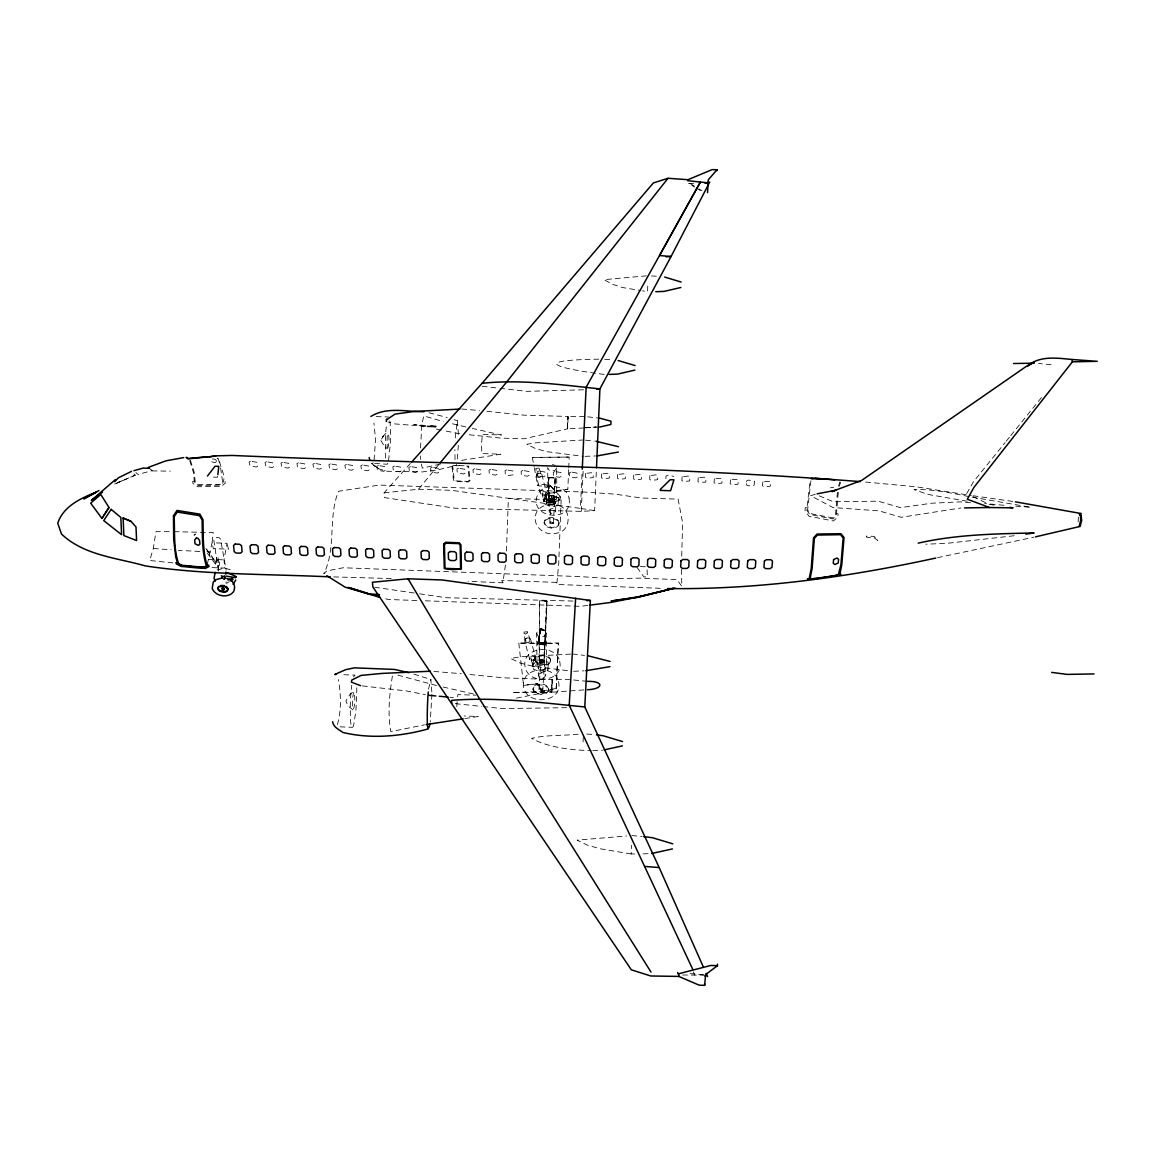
<?xml version="1.0" encoding="UTF-8"?>
<svg xmlns="http://www.w3.org/2000/svg" width="1155" height="1155" viewBox="0 0 1155 1155"><rect width="100%" height="100%" fill="white"/><g stroke="black" fill="none" stroke-linecap="round" stroke-linejoin="round"><path stroke-width="0.75" stroke-dasharray="5 3.75" d="M226.091 583.275L226.077 581.716M583.838 427.985L567.466 428.837L567.87 416.45L524.067 415.165L486.529 411.267M567.957 422.427L567.971 416.464L584.242 416.464M567.466 428.837L567.581 421.69M681.508 569.444L681.811 586.35L676.917 579.579L638.758 578.135L611.558 578.727L580.965 576.648L343.194 567.769L326.677 570.96L323.775 573.775C336.639 548.279 327.731 517.57 338.516 491.279L379.244 485.086L585.296 492.088L614.922 494.123L641.112 498.007L678.115 499.133L682.619 522.955L681.695 557.057M1078.149 522.046L1078.366 517.079M543.976 662.003L539.067 662.465L539.63 600.773L539.342 662.479L544.323 661.974L543.817 662.638L546.474 601.394L539.63 600.773M583.058 741.9L583.362 735.389M420.536 447.938L421.878 424.029L423.813 415.916L443.246 421.561M431.898 694.357L430.266 721.933M537.566 644.808L540.338 631.265L545.102 630.659L540.684 628.407L537.566 644.808L540.627 630.5L545.102 630.659L546.228 633.46L546.459 663.894L545.203 661.194L541.998 659.953L538.605 660.949L537.017 663.548L538.259 666.204M545.102 645.068L545.492 628.58L545.102 645.068L545.174 642.166L537.985 644.028L537.97 644.808M540.338 631.265L540.396 628.392M540.627 630.5L537.985 644.028L544.655 642.151M545.492 628.58L545.42 631.453L545.146 628.565L545.131 629.302L540.67 629.143M556.696 469.623L556.753 498.931L555.569 496.592L558.414 497.834L558.067 505.515C571.841 508.157 571.292 530.982 557.504 532.96C543.861 537.45 529.77 524.312 537.234 510.885C541.984 504.504 550.776 503.551 557.995 505.5L558.067 503.493M548.264 664.313L547.86 670.737L541.507 672.268L533.509 669.25L532.267 663.721L533.899 660.544L542.056 659.707L548.25 662.349L548.264 664.313L533.942 662.826L532.311 666.002M206.947 549.823L216.36 563.669L215.407 564.015L206.803 552.379M634.586 853.978L631.193 853.978L631.439 845.301M647.753 286.021L647.58 291.753L642.555 290.843M554.241 498.354L554.198 499.364L546.488 503.349L546.243 499.436L549.78 498.195L554.198 499.364L553.303 503.58L554.429 502.194L554.559 498.354L552.899 500.707L546.589 500.49L546.618 499.451L550.04 498.209L550.011 499.22L546.589 500.49M553.303 503.58L553.433 499.682L554.559 498.354M546.488 503.349L546.517 502.382L554.198 499.364L552.899 500.707M546.113 503.335L549.65 502.035L549.78 498.195M552.812 503.566L554.14 501.198L549.953 501.068L549.65 502.035M554.14 501.198L554.429 502.194M583.867 689.925L551.686 692.249L552.249 679.515L503.71 677.841L468.396 674.376M458.347 445.296L457.034 462.014M456.831 706.672L457.106 701.186M631.193 853.978L600.051 848.766L587.318 845.085L577.096 840.147L626.602 835.975M543.817 662.638L547.095 601.033L544.149 662.652M550.386 485.923C519.967 487.251 552.624 479.036 554.472 491.308L567.841 489.215L568.664 469.406M568.751 468.049L569.213 457.062L532.354 457.438L569.213 457.062M410.386 463.444L384.095 492.839L384.5 497.603L455.2 508.243L581.268 511.362L594.637 510.64L596.341 471.254M537.436 683.861L523.562 685.391L537.508 683.385L541.709 691.513L556.161 688.929L558.37 642.974L518.797 643.133L558.298 643.451M556.161 688.929L558.37 642.974M594.637 510.64L580.388 508.388L582.163 470.966M581.268 511.362L583.203 470.215M567.87 418.572L567.971 416.464L567.697 421.69M552.104 689.564L551.816 692.293L512.069 692.625L552.018 691.166L514.322 698.53M567.798 427.263L567.581 428.837L524.211 438.77L500.693 438.106L466.851 434.497M665.843 478.704L666.002 476.105L667.749 475.268L673.813 476.365M548.784 689.983L548.149 688.149C545.044 684.554 539.385 684.135 535.27 686.113A7.955 4.793 3.6 0 0 535.371 692.87L540.959 694.458L546.474 693.274L548.784 689.983L548.206 687.196C545.102 683.601 539.457 683.197 535.328 685.16A7.955 4.793 3.6 0 0 535.429 691.917L544.005 693.26L546.532 692.321L548.842 689.044M560.493 497.949L559.915 496.073C557.201 492.478 551.744 491.972 547.946 494.051A7.406 4.923 3.7 0 0 547.99 500.981C551.599 503.205 557.085 503.291 559.915 499.783L559.958 495.25C557.244 491.655 551.801 491.149 548.004 493.243A7.392 4.923 3.7 0 0 548.048 500.158C551.657 502.382 557.129 502.468 559.958 498.96L560.55 497.126M550.646 660.978L550.098 658.162C546.546 654.178 539.241 653.672 535.501 657.643L535.501 662.263L537.205 663.923L542.807 665.511A7.897 4.837 3.6 0 0 550.646 660.978L550.04 659.086C546.488 655.116 539.183 654.596 535.444 658.567L534.852 660.4M559.02 523.547L558.5 520.804C555.266 516.776 548.076 516.299 544.655 520.327L544.626 524.933L546.257 526.608L551.556 528.21A7.493 4.923 3.6 0 0 559.02 523.547L558.457 521.641C555.209 517.599 548.019 517.137 544.597 521.165M455.229 437.962L457.409 420.723L454.016 419.669M538.966 689.622L540.901 659.693L542.821 658.624L544.684 659.837L542.792 689.766C538.591 693.635 538.678 685.579 542.792 689.766M549.722 523.244L551.426 496.823L553.231 495.712L554.977 496.939L553.303 523.359C549.347 527.301 549.448 519.129 553.303 523.359M506.453 551.108L508.388 498.281L561.142 500.072L558.702 563.914L556.782 584.459L662.45 588.386M536.093 664.24L535.992 665.771L534.303 666.608L532.715 665.959L530.867 657.787L532.729 656.877L534.476 657.57L536.093 664.24L534.505 663.562L532.816 664.443L532.715 665.959M546.979 499.971L546.878 501.313L543.817 501.53L542.099 493.416L545.492 493.171L546.979 499.971L545.478 499.379L543.904 500.173L543.817 501.53M578.193 734.19C562.803 735.865 546.286 734.724 531.502 738.42C549.679 747.92 570.974 749.898 591.143 750.721M604.209 374.422C564.001 369.47 522.291 360.143 601.264 359.133M551.686 692.249L552.249 679.515M534.476 657.57L534.361 659.288L532.498 660.198L530.751 659.505M545.492 493.171L545.391 494.687L541.998 494.918M544.019 523.042L544.077 522.204L546.315 525.77L551.614 527.373A7.493 4.923 3.6 0 0 559.063 522.71M533.033 689.405L533.09 688.467M535.299 656.747L535.126 659.26L532.383 660.66L529.755 659.592L524.875 641.689L525.366 638.585L527.662 637.459L530.463 638.787L535.299 656.747L532.729 655.665L529.928 657.08L529.755 659.592M545.853 497.444L545.896 496.636M546.257 492.377L546.113 494.6L543.543 495.914L541.06 494.961L536.584 476.726L537.032 473.882L539.183 472.857L541.825 474.099L546.257 492.377L543.832 491.51L541.219 492.737L541.06 494.961M524.009 633.445L524.11 632.002L527.258 631.799L529.755 638.311L529.611 640.39L527.373 641.516L525.207 640.664L524.009 633.445L525.554 634.081L527.156 633.243L527.258 631.799M525.207 640.664L525.366 638.585M539.428 468.569L541.031 475.412L538.937 476.438L536.902 475.701L537.032 473.882M551.671 686.33L551.801 684.467M555.136 477.535L553.62 502.411L555.136 477.535L549 477.795M553.62 502.411L555.613 477.549M505.442 564.997L502.873 582.799L468.078 581.34M837.418 492.275L835.469 515.303L832.553 517.888L810.175 513.542L807.619 509.961L810.911 480.855M838.285 492.319L836.292 515.881L832.842 518.942L809.771 514.466L806.753 510.221L810.045 480.798M428.548 689.145L430.873 679.486L431.898 692.971M541.709 691.513L537.508 683.385M207.337 564.203L212.029 542.778L227.073 543.298L223.94 559.857L224.922 568.072L211.394 567.596M172.961 562.904L149.674 560.493L153.326 548.466L155.925 531.69L172.47 531.661M457.524 696.739L457.972 694.574L475.701 695.195M388.542 460.628L390.116 445.989A23.952 2.555 -88.2 0 0 390.39 428.245A23.345 2.483 -88.2 0 0 389.87 420.94M374.09 460.138L375.519 439.391L373.931 422.961M838.544 486.226L839.671 482.025M839.425 486.226L840.566 482.054M537.017 663.548L536.627 633.128L538.244 630.515L541.709 629.504L544.958 630.76L540.684 628.407L538.013 642.613L544.64 642.859M216.692 557.692L215.884 561.778L219.046 560.262L217.443 560.233L215.74 561.864L215.148 564.116L216.274 565.575L219.421 565.43L219.32 560.392M540.684 628.407L538.013 642.613L537.638 641.906M217.674 476.322L217.487 477.232L210.686 477.001M392.397 676.022C389.452 694.213 387.488 713.386 390.809 731.591L424.52 724.864M539.472 662.003L543.933 662.176M539.067 662.465L543.861 662.465M546.589 601.019L540.02 600.773M554.977 496.939C555.757 499.711 550.011 499.148 551.888 496.838C556.392 495.408 553.418 500.158 551.426 496.823M337.433 724.56C341.562 710.022 340.942 694.372 338.415 679.573M544.684 659.837C545.564 662.696 539.472 662.162 541.377 659.837C546.098 658.494 543.095 662.927 540.901 659.693M353.776 692.437C352.448 694.473 351.365 713.675 353.863 708.116C355.726 698.674 355.682 682.605 345.894 700.97L348.088 706.052L353.026 709.95M387.863 463.242L387.185 464.252L371.116 463.198L379.273 469.06L386.968 471.254L422.427 471.933L437.11 470.042L456.081 465.494L456.557 464.483M353.416 676.931L355.061 675.126L341.216 674.621M558.067 505.515L552.104 506.93L544.582 504.056L543.456 501.169L544.972 498.397L558.414 499.841M543.456 501.169L544.943 496.073L552.61 495.351L558.414 497.834L552.552 495.495L549.361 496.376L547.889 498.628L549.058 501.01L552.133 502.107M538.346 675.545L539.486 673.567L542.056 672.845L544.481 673.74L545.362 675.805L544.236 677.74L541.709 678.461L539.226 677.552L538.346 675.545L538.244 667.46L539.443 665.525L541.984 664.775L544.409 665.713L545.304 667.72L545.362 675.805M545.304 667.72L544.164 669.655L541.623 670.376L539.197 669.481L538.244 667.46M552.523 500.288L554.804 501.068L555.656 502.844L555.671 511.102L554.602 512.849L552.234 513.484L549.91 512.69L549.073 510.871L548.538 477.304L548.986 501.963L553.303 502.396M555.656 502.844L554.588 504.562L552.206 505.226L549.924 504.403L549.029 502.627L550.141 500.909M549.073 510.871L550.141 509.167L552.552 508.532L554.833 509.326L555.671 511.102M546.228 633.46L544.626 636.03L541.219 637.04L537.898 635.799L536.627 633.128M966.721 493.56L973.448 481.751L1005.139 442.538M556.696 467.905L555.194 470.201L552.003 471.096L548.885 469.984L547.701 467.602L547.889 498.628M387.647 448.602C390.217 440.185 389.654 423.279 380.933 440.575C391.184 458.463 384.947 440.329 388.094 432.706M1006.279 441.138L1009.672 436.937M1010.798 435.536L1042.489 396.309M384.095 492.839L418.514 489.229L438.929 464.397M217.068 570.094L224.532 568.029L232.328 570.296M372.184 463.761L373.166 462.751M226.698 583.261L229.296 581.644M538.764 468.179L535.805 468.41L536.902 475.701M525.049 639.163L527.878 637.719L530.463 638.787L530.289 641.314L527.517 642.714L524.875 641.689M536.743 474.503L539.385 473.232L541.825 474.099L541.666 476.322L539.067 477.636L536.584 476.726M135.279 475.153L113.767 484.465L135.279 475.153L132.767 472.64M830.373 487.814L833.708 487.28M815.358 494.181L810.651 495.74L832.986 507.55L878.912 510.842L901.145 517.31L960.96 507.955M440.344 464.122L422.297 468.093L420.795 461.206M937.485 557.677L1033.739 537.219M541.782 691.037L556.219 688.438M453.843 465.523L452.688 465.725L454.16 479.83L455.431 480.899L468.02 481.361L469.248 480.379L467.963 466.288M550.386 485.504L554.458 490.904L567.841 489.215M464.801 718.583L478.228 716.49L464.166 715.97M461.625 460.369L500.909 454.189L481.852 453.554L481.505 444.271L482.429 434.367L501.501 435.002L472.366 428.433M1014.177 535.747L946.97 543.341L925.848 544.193M587.707 605.437L580.604 606.346L423.914 600.759M646.454 275.857L604.007 279.654L612.222 284.173L622.473 287.523L640.881 290.569M585.599 427.855L596.153 427.061L583.91 427.639M583.737 439.968L535.732 442.827L526.882 444.256L535.588 448.631L546.777 451.648L583.289 456.355M570.642 654.091L520.255 656.834L510.654 658.437L520.111 663.013L532.267 666.132L571.927 671.272M592.775 750.721L602.506 750.259M643.118 853.892L651.738 853.487M573.66 671.272L584.055 670.824M585.051 456.355L595.59 455.951M585.672 427.567L599.69 427.047M583.448 389.798L526.882 391.343L500.072 388.325M194.329 481.231L192.712 481.26L192.957 483.454L197.433 486.731L221.428 486.443L225.182 483.165L224.965 480.971L223.363 480.942M566.629 707.669L502.324 708.593L483.151 706.571M693.65 183.356L688.654 183.4L694.588 187.038M682.547 974.993L703.669 975.123M174.116 531.661L213.271 532.614L212.029 542.778L213.357 548.639L228.43 549.159L227.073 543.298M548.957 501.819L553.274 502.295L548.697 501.804L548.538 477.304M570.238 679.645L552.133 679.472L552.162 684.525M152.128 470.908L170.348 471.153M425.589 426.339L394.649 423.899L387.95 421.965M572.981 601.062L446.075 597.698L419.294 593.771M333.68 576.894L391.458 578.568M376.169 416.609L388.542 417.013M459.199 465.71L451.937 465.638L453.439 480.047L455.142 481.491L468.324 481.967L469.969 480.653L468.67 466.259M548.928 477.448L555.194 477.896M548.625 477.78L555.699 478.026M418.514 489.229L451.591 490.341L580.388 508.388M550.011 499.22L554.198 499.364M548.697 501.804L553.548 501.963M553.274 502.295L549.029 502.151L548.914 477.318M546.517 502.382L552.841 502.598M640.332 566.585L646.916 566.816M208.81 559.323L223.94 559.857M416.825 600.513L388.427 599.488L383.229 598.261M340.075 726.827L352.001 727.275M459.141 465.566L466.837 465.855M199.801 551.469L178.39 550.329M206.918 551.816L210.484 551.989M651.434 275.93L656.372 276.233M604.671 359.292L609.768 359.638M586.711 734.031L593.266 734.508M1003.94 505.284L984.695 503.537M1015.779 506.179L1030.953 507.305L971.658 497.069M153.326 548.466L171.229 549.794M433.905 671.459L461.336 673.683M865.687 482.054L916.247 486.804L971.398 495.524M631.843 835.585L642.05 836.422M703.698 974.82L688.019 973.42M461.697 408.986L479.383 410.516M1051.079 364.72L1038.619 363.478M970.532 502.772L960.368 501.876L931.883 503.19L900.438 507.651L878.291 501.183L833.246 501.732L818.606 495.553M449.887 697.23L453.41 697.548M573.689 679.992L587.491 681.349M425.69 425.545L413.721 424.361L425.921 426.902M585.484 440.156L594.233 441.08M455.272 703.64L481.404 706.398M459.719 433.731L442.971 430.497M482.198 386.304L498.281 388.123M587.707 416.84L599.835 418.197M572.375 653.99L584.459 655.376M362.381 685.911L406.82 690.993L425.372 694.646M973.16 495.769L1013.628 501.559M989.156 504.403L996 505.399M374.653 587.231L417.504 593.511M806.883 507.853L805.237 507.594L805.078 510.741L808.991 516.242L833.419 520.963L837.895 516.992L838.082 513.845L836.422 513.513M967.226 501.241L928.172 494.47L913.995 489.648C932.691 488.926 951.605 493.055 969.926 496.794M466.591 465.985L468.656 466.23M436.373 429.082L441.311 430.151M429.039 412.754L447.23 417.547M465.884 426.975L449.714 423.12M443.087 687.023L474.286 694.184M436.518 685.536L397.248 674.982M413.851 674.13L430.873 679.486M552.437 464.454L555.497 465.552M973.131 496.664L987.554 503.638M689.997 183.371L697.49 187.976M698.992 188.9L701.995 190.734M696.075 187.962L702.009 191.6M374.35 465.768L378.479 468.425L373.426 465.162M149.428 468.353L152.243 470.619L137.979 474.445L135.944 472.568M190.387 460.325L194.199 472.164L195.311 482.573L198.227 484.696L220.215 484.436L222.67 482.299L220.518 467.198M189.709 460.513L193.361 472.193L194.502 482.877L197.967 485.403L220.634 485.129C228.603 479.469 219.609 467.14 219.334 459.473L217.862 458.116M217.14 458.246L218.512 459.488L219.71 464.108M205.922 548.452L216.62 562.961M637.011 567.379L643.811 576.879L647.392 577.009L647.002 568.361M457.409 420.723L458.578 436.677M502.873 582.799L501.703 580.46L556.147 582.365L556.782 584.459M693.332 971.933L694.848 975.181M543.428 498.83L544.568 501.732M532.267 663.721L533.466 666.969M534.909 659.476L537.277 662.984L542.864 664.587A7.897 4.837 3.6 0 0 550.69 660.039M532.354 457.438L534.014 466.519M534.332 467.833L537.653 485.591M218.497 571.018L213.762 539.876C214.599 537.089 219.161 536.425 220.533 539.111L226.135 570.18M518.797 643.133L523.562 685.391M218.021 557.677L218.584 564.246M218.252 566.47L218.165 565.488L218.439 569.906M420.564 455.951L420.709 459.459M455.027 459.589L454.882 449.685M547.845 668.774L547.86 670.737M385.568 458.044A23.36 2.483 -88.2 0 1 385.308 453.265L385.553 435.233A23.677 2.527 -88.2 0 1 386.535 424.333M356.736 687.803A25.915 3.017 -87.4 0 1 356.78 690.82L355.928 710.7L353.661 725.167A26.594 3.09 -87.4 0 1 351.293 725.687A25.93 3.017 -87.4 0 1 350.369 717.616L350.297 705.012A26.291 3.061 -87.4 0 1 351.77 685.334M585.455 473.406L585.455 477.304L587.13 478.242L593.222 477.564L593.251 473.666L591.562 472.727L585.455 473.406M866.625 536.122L866.611 537.292L873.96 537.537L877.742 540.497L877.757 539.327L873.974 536.368L866.625 536.122M601.553 473.94L601.495 477.838L603.17 478.776L609.277 478.098L609.349 474.214L607.674 473.261L601.553 473.94M558.457 681.45C563.727 702.312 528.456 706.21 523.879 688.351C518.595 667.359 554.198 663.201 558.457 681.45M559.626 661.136C564.838 681.854 529.77 685.781 525.308 667.937C520.082 647.074 555.483 642.902 559.626 661.136M569.025 498.036C573.674 524.991 525.207 517.974 538.49 492.954C545.853 482.776 566.556 484.912 569.025 498.036M544.611 644.273L544.597 645.053L537.985 644.028L544.611 644.273M617.651 474.488L617.564 478.387L619.224 479.325L625.331 478.646L625.447 474.748L623.787 473.795L617.651 474.488M633.763 475.023L633.619 478.921L635.279 479.859L641.4 479.181L641.559 475.283L639.913 474.344L633.763 475.023M195.368 534.101L194.098 535.155L195.368 534.101M649.875 475.571L649.688 479.455L651.333 480.393L657.484 479.715L657.686 475.831L656.04 474.878L649.875 475.571M682.129 476.654L681.854 480.538L683.471 481.476L689.636 480.971L689.939 477.073L688.308 476.077L682.129 476.654M698.255 477.65L697.938 481.534L699.555 482.53L705.734 482.068L706.08 478.17L704.463 477.174L698.255 477.65M714.411 478.748L714.035 482.646L715.652 483.642L721.846 483.18L722.236 479.282L720.619 478.271L714.411 478.748M730.566 479.83L730.148 483.728L731.75 484.71L737.958 484.205L738.392 480.307L736.803 479.311L730.566 479.83M746.419 483.584L746.274 484.725L747.877 485.706L752.295 485.981L754.1 485.201L754.576 481.317L748.541 480.047L746.736 480.827L746.419 483.584M762.921 481.823L762.416 485.721L764.004 486.703L770.241 486.241L770.775 482.357L769.187 481.317L762.921 481.823M553.361 522.522C549.405 526.478 549.506 518.292 553.361 522.522M542.85 688.813C538.649 692.697 538.735 684.626 542.85 688.813M381.583 439.016L383.33 435.998L381.583 439.016M216.317 461.783L214.873 462.679L211.524 461.755C208.463 458.087 217.458 458.015 216.317 461.783M250.52 461.192L249.061 462.029L250 465.927L256.251 467.024L257.709 466.187L256.785 462.274L250.52 461.192M266.487 461.726L265.015 462.563L265.91 466.461L272.147 467.558L273.62 466.721L272.739 462.823L266.487 461.726M282.455 462.26L280.968 463.097L281.82 466.995L288.057 468.093L289.53 467.255L288.707 463.357L282.455 462.26M298.423 462.794L296.936 463.631L297.745 467.53L303.967 468.627L305.454 467.789L304.675 463.891L298.423 462.794M314.405 463.328L312.904 464.166L313.669 468.064L319.877 469.161L321.393 468.324L320.642 464.426L314.405 463.328M330.402 463.862L328.886 464.7L329.608 468.612L335.802 469.695L337.318 468.872L336.625 464.96L330.402 463.862M346.399 464.397L344.869 465.234L345.547 469.147L351.741 470.229L353.271 469.406L352.607 465.494L346.399 464.397M362.396 464.931L360.865 465.768L361.486 469.681L367.68 470.764L369.21 469.941L368.604 466.028L362.396 464.931M378.407 465.465L376.862 466.302L377.44 470.215L383.619 471.298L385.178 470.475L384.615 466.562L378.407 465.465M394.418 466.014L392.859 466.851L393.407 470.749L399.572 471.832L401.132 471.009L400.612 467.111L394.418 466.014M410.444 466.548L408.87 467.385L409.375 471.283L415.54 472.381L417.099 471.543L416.637 467.645L410.444 466.548M432.172 467.27L430.584 468.107L431.017 472.005L437.168 473.102L438.756 472.28L438.337 468.367L432.172 467.27M458.549 468.165L456.947 468.988L457.308 472.9L463.458 473.998L465.061 473.16L464.714 469.262L458.549 468.165M474.604 468.728L472.987 469.565L473.305 473.463L479.44 474.561L481.058 473.738L480.754 469.84L474.604 468.728M490.658 469.305L489.027 470.128L489.301 474.026L495.423 475.138L497.054 474.315L496.809 470.403L490.658 469.305M506.713 469.868L505.082 470.706L505.313 474.604L508.027 475.586L513.065 474.864L512.863 470.966L506.713 469.868M522.796 470.417L521.15 471.254L521.324 475.153L527.431 476.235L529.077 475.412L528.918 471.514L522.796 470.417M538.865 470.951L537.205 471.789L537.349 475.687L543.456 476.77L545.102 475.947L545.001 472.048L538.865 470.951M554.949 471.5L553.288 472.323L553.375 476.221L559.468 477.318L561.142 476.481L561.07 472.583L554.949 471.5M571.046 472.034L569.372 472.871L569.415 476.77L575.493 477.852L577.182 477.029L577.154 473.131L571.046 472.034M122.228 480.697L118.936 481.895L122.228 480.697"/><path stroke-width="1.5" d="M703.28 966.822L659.187 867.564L584.777 706.961L590.378 600.47L442.264 579.983L408.018 578.785L372.43 582.264L372.877 586.971L631.352 969.825L650.785 975.989L678.794 976.423L699.15 985.157L704.637 985.374L704.637 983.815M707.553 192.64L708.058 183.674M705.012 183.111L708.145 182.981L708.159 182.042M708.145 182.981L708.289 179.79L717.01 169.756L712.144 169.626L687.947 179.704L668.023 178.289L653.369 182.938L482.097 383.287L411.584 462.115M596.5 467.674L599.907 388.889L671.055 256.511L709.762 181.985M582.25 469.19L586.134 387.243L700.392 182.071L708.159 182.822M575.638 598.189L569.213 705.229L692.654 969.175M428.288 692.004C427.798 693.419 425.415 743.575 430.079 723.478M704.637 985.374L705.618 974.575L717.457 965.71L717.457 964.136M386.449 419.828L394.981 414.14L413.721 411.512L459.921 409.087M386.275 421.474L386.506 419.236M217.862 474.662L218.771 466.346L215.061 466.216L207.481 475.99M678.794 976.423L679.024 974.95M226.452 576.114C241.251 578.9 237.815 576.836 225.716 572.201M235.707 576.417L235.23 577.717M235.779 579.998L233.05 584.286M215.133 572.303L214.079 578.453L215.393 581.138M687.947 179.704L687.644 180.671L700.392 182.071L659.505 255.529L671.055 256.511L666.204 256.8M1079.752 515.087L1080.719 513.455L1081.701 520.356L1080.156 526.435L1035.458 536.858M222.222 577.356L222.049 578.28M225.788 574.223L226.25 573.227M109.003 507.493L101.914 518.422L90.682 503.19L100.774 494.456L109.003 507.493L101.871 518.465M834.877 490.601L831.788 491.582L861.63 480.437L1025.914 366.64L1034.331 362.093L1027.474 365.976C1039.976 355.379 1057.07 358.05 1072.013 359.494L1072.36 361.833L974.012 487.266L967.298 499.22L989.489 507.521L1013.108 507.853L1009.687 507.363M810.088 578.626L812.095 568.52L814.376 538.331L817.379 535.068L840.508 534.707L843.15 537.927L840.898 564.91L838.256 574.988M668.023 178.289L506.958 381.655L440.055 463.025M186.908 457.366L188.539 458.477L208.073 456.673M186.071 457.423L187.875 458.867L214.888 456.182M215.205 579.897L222.684 577.832M215.494 579.565L213.256 582.091L212.202 588.27C214.974 596.442 228.445 598.723 233.555 591.663C236.371 586.004 233.065 579.666 226.813 578.496M227.954 589.902L225.543 591.548L219.955 590.667A5.14 3.176 9.7 0 1 219.161 586.105M114.735 481.693L118.33 477.838L131.511 471.37M660.27 489.475L670.189 479.715L673.943 479.83L670.579 490.745L660.256 490.399M224.792 575.854L222.944 576.648L221.37 575.739M222.496 576.821L221.818 578.309M115.5 479.513L91.361 500.418L102.55 492.088M230.581 580.821L233.18 579.204M1079.203 513.758L1080.517 515.592L1080.676 520.356L1079.145 526.406M83.925 498.787L98.969 490.529M84.055 498.772L96.457 492.146C81.081 497.964 63.251 506.323 57.75 523.215L61.475 534C83.896 555.468 116.872 557.793 145.516 565.95C204.955 574.815 265.202 574.006 325.104 576.648L330.258 576.793M227.954 580.099L232.617 577.976M223.998 579.03L225.196 577.933L224.431 576.778M370.87 416.435C387.055 406.459 406.372 411.902 424.188 411.685M224.07 579.146L225.456 577.919L224.546 576.576M223.695 589.238C226.062 587.924 220.504 587 222.338 589.021M148.244 467.414L165.916 460.845L183.703 457.582M860.316 481.606C651.319 465.465 441.499 464.44 232.141 455.445L214.195 455.893L209.387 456.947M918.167 543.153C956.08 534.52 995.379 533.783 1034.129 532.96L1025.813 534.115M133.922 470.691L143.22 468.078L149.428 468.353M675.069 588.025L638.008 597.294L611.125 601.033L638.008 596.846L673.047 588.444M673.379 588.415L637.964 597.092L610.836 602.434L589.483 605.206M835.181 575.739L839.959 573.905L841.778 564.795L844.045 537.494L840.927 533.697L817.076 534.043L813.524 537.912L811.214 568.606L809.193 578.756L812.586 578.698M428.332 728.863C400.843 736.529 370.856 739.128 343.078 732.501C339.036 729.657 333.347 727.26 332.597 721.731M680.844 287.494L664.139 291.392L655.809 291.71M634.932 370.076L617.737 374.076L609.32 374.422M604.152 749.884L622.372 745.885M651.738 853.487L672.441 848.925M935.752 558.053C847.669 577.255 757.796 589.743 667.518 588.559M618.329 452.053L597.337 455.879M609.97 666.652L585.802 670.752M817.105 493.835L836.422 490.11M426.209 724.575L463.126 718.843M587.375 689.737C603.473 689.087 604.469 681.089 587.491 681.349M599.69 427.047L610.894 424.477L610.981 421.2L599.835 418.197M839.31 574.656L840.97 574.41L817.812 578.467L807.461 579.002L809.395 578.482M835.44 575.796L812.138 578.843M1013.513 363.522L1034.317 363.161M811.272 478.618L813.091 478.43M812.109 478.733L820.656 478.776M220.648 585.47L224.532 585.599M482.097 383.287C521.41 379.201 560.825 384.774 599.907 388.889L596.673 389.091M586.928 600.643L590.378 600.47M430.512 671.214L381.756 673.423L361.067 675.415L351.755 680.064L351.438 682.172L360.634 685.695M1094.059 673.928L1067.177 674.405L1051.656 672.398M336.033 674.433L334.762 674.477L345.807 669.64L354.426 667.85L394.505 669.424L408.841 672.701M964.526 507.897L989.489 507.521M1072.36 361.833L1097.25 361.313L1072.013 359.494M427.321 426.368L435.94 426.57L430.815 426.065M379.504 594.71L369.918 594.377L345.128 587.173L326.822 575.695M717.457 965.71L710.845 965.45L678.028 973.925L677.653 972.452M379.331 594.681L370.51 594.276L349.055 587.577M206.99 565.069L208.636 565.156L209.026 566.513L205.446 568.375L197.895 567.986L181.147 566.383L176.34 563.9L175.907 562.557L177.538 562.702M814.881 478.242L834.82 479.845M644.577 866.423L659.187 867.564M428.75 695.296L435.796 695.945M439.319 696.263L448.126 697.071M595.98 441.268L618.474 446.711M584.777 706.961C540.569 702.601 496.101 696.812 451.619 700.363L451.778 703.28M587.909 655.766L610.1 661.454M596.485 734.898L602.939 735.692L622.516 741.553M643.768 836.639L652.387 837.707L672.773 843.829M214.195 455.893L215.667 456.11M1015.389 501.833L1080.719 513.455M379.764 597.438L348.189 587.39M618.142 360.519L635.091 365.558M664.702 277.07L681.118 282.037M123.065 517.989L131.078 521.425L136.001 526.983L136.593 540.554L123.874 535.559L123.123 517.989L131.078 521.425M226.264 586.365L228.141 588.689L226.929 591.504L223.565 592.313L219.84 591.245A5.14 3.176 9.7 0 1 219.06 586.697L224.417 586.191L228.026 589.281M651.001 972.091L479.672 699.035L408.018 578.785M706.167 973.333L707.611 976.581M369.152 457.496L369.744 459.878M705.46 976.408L705.445 974.964L705.445 976.61M717.01 169.756L717.01 170.622M531.271 555.656L531.257 561.778L532.989 563.221L537.537 563.38L539.284 562.052L539.313 555.93L537.566 554.472L533.018 554.313L531.271 555.656M547.874 556.234L547.831 562.355L549.563 563.799L554.111 563.958L555.858 562.629L555.916 556.508L554.183 555.05L549.636 554.891L547.874 556.234M564.492 556.811L564.42 562.933L566.138 564.376L570.686 564.535L572.447 563.207L572.548 557.085L570.815 555.627L566.253 555.468L564.492 556.811M443.679 544.265L444.256 568.505L451.865 569.617L461.379 569.083L460.932 544.828L459.214 542.763L445.455 542.301L443.679 544.265M444.43 544.655L444.993 568.375L460.614 568.91L460.166 545.174L458.896 543.615L445.758 543.182L444.43 544.655M581.109 557.389L581.008 563.496L582.726 564.954L587.274 565.113L589.036 563.784L589.166 557.663L587.447 556.205L582.885 556.046L581.109 557.389M597.741 557.966L597.597 564.073L599.315 565.531L603.863 565.69L605.639 564.362L605.798 558.24L604.094 556.782L599.532 556.623L597.741 557.966M614.388 558.529L614.2 564.651L615.904 566.109L620.466 566.268L622.242 564.939L622.444 558.818L620.74 557.36L616.178 557.201L614.388 558.529M631.034 559.107L630.818 565.228L632.507 566.686L637.069 566.845L638.859 565.517L639.09 559.395L637.401 557.937L632.825 557.778L631.034 559.107M647.681 559.684L647.435 565.806L649.124 567.264L653.687 567.423L655.491 566.094L655.751 559.973L654.062 558.515L649.485 558.356L647.681 559.684M664.342 560.262L664.067 566.383L665.742 567.841L670.304 568L672.109 566.672L672.412 560.55L670.723 559.092L666.161 558.933L664.342 560.262M681.002 560.839L680.699 566.961L682.374 568.419L686.936 568.448L688.755 567.062L689.087 560.94L687.413 559.54L682.836 559.511L681.002 560.839M697.678 560.926L697.331 567.047L699.006 568.433L703.568 568.419L705.402 567.033L705.763 560.926L704.088 559.525L699.511 559.54L697.678 560.926M173.467 515.765L173.712 539.399L175.762 557.114L177.856 563.727L181.566 565.632L197.649 567.163L204.522 567.524L207.279 566.094C202.573 551.137 203.338 535.14 202.977 519.635L199.93 514.148L177.018 510.438L173.467 515.765M174.261 516.559L174.188 517.613C174.824 532.888 173.495 548.943 178.635 563.626L181.783 565.243L197.519 566.744L204.045 567.091L206.384 565.863C201.735 551.094 202.5 535.299 202.125 519.995L199.483 515.65L177.278 512.055L174.261 516.559M714.368 560.911L713.978 567.018L715.638 568.404L720.2 568.404L722.048 567.018L722.438 560.911L720.778 559.511L716.201 559.511L714.368 560.911M731.043 560.926L730.624 567.033L732.284 568.433L736.847 568.462L738.695 567.076L739.128 560.969L737.468 559.569L732.891 559.54L731.043 560.926M747.718 561.012L747.271 567.134L748.916 568.534L753.479 568.549L755.341 567.177L755.803 561.056L754.157 559.655L749.581 559.626L747.718 561.012M764.408 561.113L763.917 567.221L765.563 568.621L770.125 568.65L771.988 567.221L772.478 561.099L770.847 559.742L766.27 559.727L764.408 561.113M833.621 559.554L833.246 563.221L834.848 564.535L838.212 563.005L838.602 559.338L837 558.024L833.621 559.554M224.214 589.137C221.789 591.721 221.341 586.336 224.214 589.137M111.169 509.369L103.733 520.602L121.578 534.664L120.827 517.454L111.169 509.369M196.35 538.071L194.675 539.934L195.036 543.788L198.371 545.391L199.93 544.106L199.555 540.338L197.808 538.187L196.35 538.071M235.144 544.106L233.555 545.449L234.147 551.556L235.995 553.014L240.514 553.173L242.102 551.83L241.525 545.723L239.663 544.265L235.144 544.106M251.631 544.684L250.029 546.012L250.592 552.133L252.44 553.577L256.944 553.736L258.547 552.408L258.013 546.286L256.15 544.842L251.631 544.684M268.119 545.247L266.516 546.589L267.036 552.696L268.884 554.155L273.389 554.313L275.005 552.985L274.5 546.864L272.652 545.405L268.119 545.247M284.621 545.824L283.004 547.152L283.495 553.274L285.328 554.718L289.847 554.876L291.464 553.548L290.988 547.441L289.154 545.983L284.621 545.824M301.137 546.402L299.506 547.73L299.968 553.851L301.802 555.295L306.306 555.454L307.937 554.126L307.49 548.004L305.656 546.546L301.137 546.402M317.654 546.965L316.008 548.307L316.441 554.414L318.26 555.873L322.779 556.031L324.411 554.703L324.006 548.582L322.173 547.124L317.654 546.965M334.17 547.542L332.524 548.87L332.914 554.992L334.733 556.436L339.252 556.595L340.898 555.266L340.523 549.159L338.704 547.701L334.17 547.542M350.701 548.105L349.041 549.448L349.402 555.569L351.221 557.013L355.74 557.172L357.386 555.844L357.054 549.722L355.235 548.264L350.701 548.105M367.232 548.683L365.572 550.025L365.904 556.133L367.709 557.591L372.228 557.75L373.888 556.421L373.585 550.3L371.78 548.842L367.232 548.683M383.778 549.26L382.103 550.589L382.406 556.71L384.196 558.154L388.73 558.313L390.39 556.984L390.116 550.877L388.325 549.419L383.778 549.26M400.337 549.838L398.648 551.166L398.908 557.288L400.698 558.731L405.232 558.89L406.906 557.562L406.661 551.44L404.871 549.982L400.337 549.838M422.773 550.603L421.084 551.946L421.286 558.067L423.077 559.511L427.61 559.67L429.299 558.341L429.097 552.22L427.307 550.762L422.773 550.603M450.031 551.556L448.328 552.884L448.487 559.006L450.248 560.464L454.796 560.608L456.499 559.28L456.355 553.158L454.579 551.7L450.031 551.556M466.62 552.09L464.902 553.433L465.032 559.554L466.793 560.998L471.327 561.142L473.045 559.814L472.929 553.693L471.168 552.249L466.62 552.09M483.209 552.639L481.476 553.967L481.577 560.088L483.339 561.532L487.872 561.691L489.59 560.348L489.518 554.227L487.757 552.783L483.209 552.639M499.797 553.173L498.079 554.515L498.137 560.623L499.884 562.081L504.417 562.225L506.15 560.897L506.107 554.79L504.36 553.332L499.797 553.173M516.401 553.75L514.668 555.079L514.697 561.2L516.429 562.644L520.977 562.803L522.71 561.474L522.71 555.353L520.963 553.895L516.401 553.75"/></g></svg>
